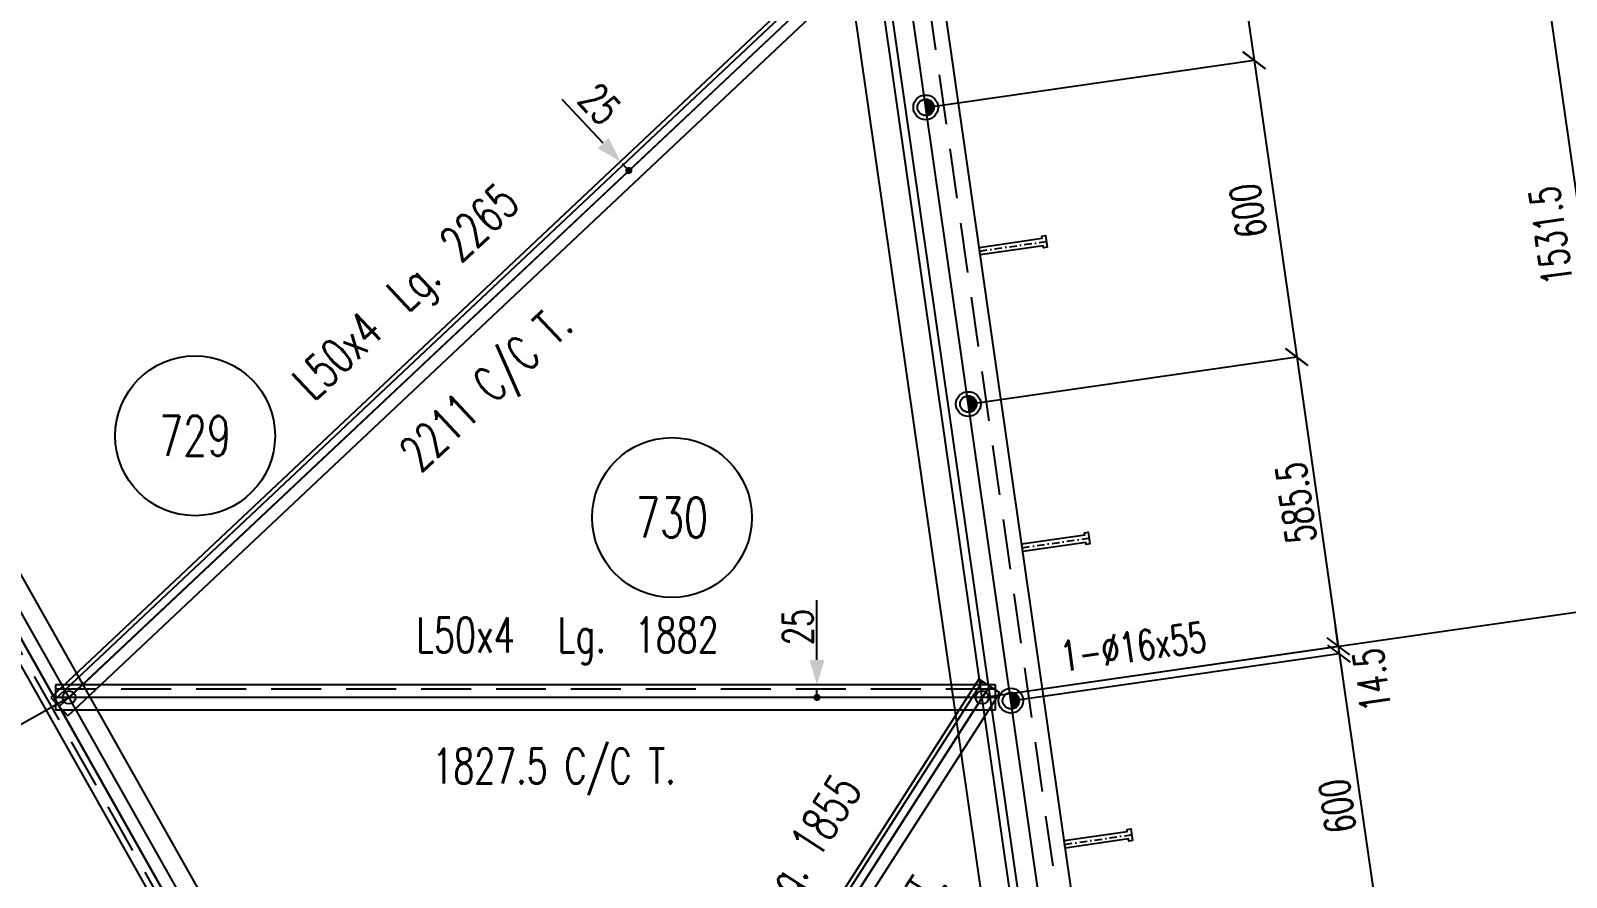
# Model space of a CAD drawing. Extents: x 144362 to 160582, y -59241 to -47761.
# Drawn here: x 150991 to 154064, y -54179 to -52484 of the extents above; entities that cross this region are included whole.
import ezdxf
from ezdxf.enums import TextEntityAlignment as Align

# ---------------------------------------------------------------- set-up
doc = ezdxf.new("R2010")
doc.units = 0
doc.header["$LTSCALE"] = 200
doc.header["$MEASUREMENT"] = 0
doc.linetypes.add('DASHDOT', pattern=[1, 0.5, -0.25, 0, -0.25])
doc.linetypes.add('DASHED', pattern=[0.75, 0.5, -0.25])
doc.layers.get('0').update_dxf_attribs({"linetype": 'CONTINUOUS'})
doc.layers.get('DEFPOINTS').update_dxf_attribs({"linetype": 'CONTINUOUS'})
for name, color, linetype in [('ASSI', 3, 'CONTINUOUS'), ('BOLLINI_1', 7, 'CONTINUOUS'), ('Echelon', 3, 'CONTINUOUS'), ('FORI', 2, 'CONTINUOUS'), ('LINEA_ANG', 2, 'CONTINUOUS'), ('LS', 7, 'CONTINUOUS'), ('MZ', 6, 'DASHDOT'), ('QT_MAL', 7, 'CONTINUOUS'), ('QT_MPR', 7, 'CONTINUOUS'), ('QT_MSP', 7, 'CONTINUOUS'), ('TRAT-Y', 7, 'DASHED')]:
    doc.layers.add(name, color=color, linetype=linetype)
doc.styles.add('QUOTE', font='ROMANS8.SHX', dxfattribs={"width": 0.7})
doc.styles.add('RQL', font='ROMANS8.SHX', dxfattribs={"width": 0.7})
doc.styles.add('RS', font='ROMANS8.shx', dxfattribs={"width": 0.7})
doc.styles.get("Standard").update_dxf_attribs({"font": 'ROMANS8.SHX', "width": 0.7})
doc.dimstyles.new('FRECCE1_20', dxfattribs={"dimtxt": 60, "dimasz": 6.6667, "dimexe": 0, "dimexo": 0, "dimgap": 1, "dimtad": 1, "dimzin": 0, "dimdsep": 46, "dimtxsty": 'RS', "dimblk1": 'QUOTP', "dimblk2": 'QUOTF', "dimsah": 1, "dimcen": 0, "dimclrd": 2, "dimclre": 2, "dimclrt": 7, "dimadec": 0, "dimazin": 0, "dimtfac": 1, "dimtix": 1, "dimtmove": 2, "dimatfit": 3, "dimldrblk": 'QUOTP', "dimfxl": 1, "dimtolj": 1, "dimtzin": 0, "dimarcsym": 0})
doc.dimstyles.new('TRATTO_20', dxfattribs={"dimscale": 0, "dimtxt": 60, "dimasz": 40, "dimexe": 0, "dimexo": 0, "dimgap": 10, "dimtad": 1, "dimrnd": 0.5, "dimdsep": 46, "dimtxsty": 'RS', "dimblk1": 'OBLIQUE', "dimblk2": 'OBLIQUE', "dimsah": 1, "dimcen": 0.09, "dimclrd": 2, "dimclre": 2, "dimclrt": 7, "dimadec": 0, "dimazin": 0, "dimtfac": 1, "dimtix": 1, "dimtmove": 2, "dimatfit": 3, "dimfxl": 1, "dimtolj": 1, "dimtzin": 0, "dimarcsym": 0})

# ---------------------------------------------------------------- blocks, each defined once
blk = doc.blocks.new('ASSE98')
blk.add_line((0, 0), (1, 0))
at = {"color": 7, "style": 'QUOTE', "width": 0.5, "flags": 1}
for tag, p in [('TI', (1.38308, 6.82731)), ('DI_S', (1.38308, 6.42178)), ('D_S', (1.38308, 6.02092)), ('E_S', (1.38308, 5.68065)), ('NFORI', (1.36454, 5.29792)), ('ALAR', (1.36349, 4.93246)), ('FAM', (1.3775, 4.54645)), ('ALA', (1.38308, 4.19257)), ('DISP2', (1.38308, 3.84971)), ('DISP1', (1.38308, 3.50686)), ('PINZAF', (1.38308, 3.164)), ('PINZAI', (1.38308, 2.82114)), ('TRP', (1.38308, 2.47829)), ('NP', (1.38308, 2.13543)), ('SV', (1.38308, 1.79257)), ('PESO', (1.38308, 1.44971)), ('QUA', (1.38308, 1.10686)), ('LUN', (1.38308, 0.764)), ('PROF', (1.38308, 0.42114)), ('POS', (1.38308, 0.07829))]:
    blk.add_attdef(tag, p, '', height=0.2, dxfattribs=at)
at = {"color": 7, "flags": 1}
for tag, p in [('LAV1', (3.07431, 6.82847)), ('LAV2', (3.07431, 6.49513)), ('LAV3', (3.07431, 6.1618)), ('LAV4', (3.07431, 5.82847)), ('LAV5', (3.07431, 5.49513)), ('LAV6', (3.07431, 5.1618)), ('LAV7', (3.07431, 4.82847)), ('LAV8', (3.07431, 4.49513)), ('LAV9', (3.07431, 4.1618)), ('LAV10', (3.07431, 3.82847))]:
    blk.add_attdef(tag, p, '', height=0.2, dxfattribs=at)
blk = doc.blocks.new('16')
blk.add_circle((0, 0), 1)
blk = doc.blocks.new('_OBLIQUE')
at = {"color": 0, "linetype": 'ByBlock'}
blk.add_line((-0.5, -0.5), (0.5, 0.5), dxfattribs=at)
blk = doc.blocks.new('*D35')
at = {"layer": 'DEFPOINTS', "color": 0, "transparency": 16777216}
for p in [(152677.5, -52302.9), (154201.6, -53631.1), (152895, -53818.6)]:
    blk.add_point(p, dxfattribs=at)
at = {"layer": 'QT_MPR', "color": 2, "lineweight": -2, "transparency": 16777216}
for p, q in [((152677.5, -52302.9), (153984.1, -52115.4)), ((153984.1, -52115.4), (154201.6, -53631.1)), ((152895, -53818.6), (154201.6, -53631.1))]:
    blk.add_line(p, q, dxfattribs=at)
at = {"layer": 'QT_MPR', "color": 2, "lineweight": -2, "transparency": 16777216, "xscale": 40, "yscale": 40, "zscale": 40}
for p, rotation in [((153984.1, -52115.4), 98.16615670567593), ((154201.6, -53631.1), 278.166156705676)]:
    blk.add_blockref('_OBLIQUE', p, dxfattribs=dict(at, rotation=rotation))
at = {"layer": 'QT_MPR', "color": 7, "transparency": 16777216, "insert": (154033.3, -52894.1), "char_height": 60, "attachment_point": 5, "rotation": 98.1662, "style": 'RS'}
blk.add_mtext('\\A1;1531.5', dxfattribs=at)
blk = doc.blocks.new('*D34')
at = {"layer": 'DEFPOINTS', "color": 0, "transparency": 16777216}
for p in [(152895, -53818.6), (154419.1, -55146.8), (153112.5, -55334.3)]:
    blk.add_point(p, dxfattribs=at)
at = {"layer": 'QT_MPR', "color": 2, "lineweight": -2, "transparency": 16777216}
for p, q in [((152895, -53818.6), (154201.6, -53631.1)), ((154201.6, -53631.1), (154419.1, -55146.8)), ((153112.5, -55334.3), (154419.1, -55146.8))]:
    blk.add_line(p, q, dxfattribs=at)
at = {"layer": 'QT_MPR', "color": 2, "lineweight": -2, "transparency": 16777216, "xscale": 40, "yscale": 40, "zscale": 40}
for p, rotation in [((154201.6, -53631.1), 98.16615670567593), ((154419.1, -55146.8), 278.166156705676)]:
    blk.add_blockref('_OBLIQUE', p, dxfattribs=dict(at, rotation=rotation))
at = {"layer": 'QT_MPR', "color": 7, "transparency": 16777216, "insert": (154262.8, -54396.6), "char_height": 60, "attachment_point": 5, "rotation": 98.1662, "style": 'RS'}
blk.add_mtext('\\A1;1531', dxfattribs=at)
blk = doc.blocks.new('*D54')
at = {"layer": 'DEFPOINTS', "color": 0, "transparency": 16777216}
for p in [(150211.9, -52302.9), (151067.4, -53818.6), (150498.7, -54139.6)]:
    blk.add_point(p, dxfattribs=at)
at = {"layer": 'QT_MPR', "color": 2, "lineweight": -2, "transparency": 16777216}
for p, q in [((150211.9, -52302.9), (149643.2, -52623.9)), ((149643.2, -52623.9), (150498.7, -54139.6)), ((151067.4, -53818.6), (150498.7, -54139.6))]:
    blk.add_line(p, q, dxfattribs=at)
at = {"layer": 'QT_MPR', "color": 2, "lineweight": -2, "transparency": 16777216, "xscale": 40, "yscale": 40, "zscale": 40}
for p, rotation in [((149643.2, -52623.9), 119.4417133094446), ((150498.7, -54139.6), 299.4417133094445)]:
    blk.add_blockref('_OBLIQUE', p, dxfattribs=dict(at, rotation=rotation))
at = {"layer": 'QT_MPR', "color": 7, "transparency": 16777216, "insert": (150088.3, -53294.2), "char_height": 60, "attachment_point": 5, "rotation": 299.4417, "style": 'RS'}
blk.add_mtext('\\A1;1740.5', dxfattribs=at)
blk = doc.blocks.new('*D60')
at = {"layer": 'DEFPOINTS', "color": 0, "transparency": 16777216}
for p in [(151067.4, -53818.6), (151922.9, -55334.3), (151354.2, -55655.3)]:
    blk.add_point(p, dxfattribs=at)
at = {"layer": 'LS', "color": 2, "lineweight": -2, "transparency": 16777216}
for p, q in [((151067.4, -53818.6), (150498.7, -54139.6)), ((150498.7, -54139.6), (151354.2, -55655.3)), ((151922.9, -55334.3), (151354.2, -55655.3))]:
    blk.add_line(p, q, dxfattribs=at)
at = {"layer": 'LS', "color": 2, "lineweight": -2, "transparency": 16777216, "xscale": 40, "yscale": 40, "zscale": 40}
for p, rotation in [((150498.7, -54139.6), 119.4417133094446), ((151354.2, -55655.3), 299.4417133094445)]:
    blk.add_blockref('_OBLIQUE', p, dxfattribs=dict(at, rotation=rotation))
at = {"layer": 'LS', "color": 7, "transparency": 16777216, "insert": (150961.3, -54877.8), "char_height": 60, "attachment_point": 5, "rotation": 299.4417, "style": 'RS'}
blk.add_mtext('\\A1;1740.5', dxfattribs=at)
blk = doc.blocks.new('QUOTP')
at = {"layer": 'ASSI', "color": 2, "const_width": 1.07}
blk.add_lwpolyline([(-0.53, 0, 1), (0.53, 0, 1)], format="xyb", close=True, dxfattribs=at)
blk = doc.blocks.new('QUOTF')
at = {"layer": 'LS', "color": 2}
blk.add_line((7.5, 0), (25.5, 0), dxfattribs=at)
blk.add_solid([(7.5, 2.25), (0, 0), (7.5, -2.25)], dxfattribs=at)
blk = doc.blocks.new('*D175')
at = {"layer": 'DEFPOINTS', "color": 0, "transparency": 16777216}
for p in [(152170.8, -52745.5), (152170.8, -52745.5), (152187.9, -52763.7)]:
    blk.add_point(p, dxfattribs=at)
at = {"layer": 'QT_MAL', "color": 2, "lineweight": -2, "transparency": 16777216}
blk.add_line((152183.4, -52758.9), (152175.4, -52750.4), dxfattribs=at)
at = {"layer": 'QT_MAL', "color": 2, "lineweight": -2, "transparency": 16777216, "xscale": 6.6667, "yscale": 6.6667, "zscale": 6.6667}
for name, p, rotation in [('QUOTF', (152170.8, -52745.5), 133.2704480049635), ('QUOTP', (152187.9, -52763.7), 313.2704480049634)]:
    blk.add_blockref(name, p, dxfattribs=dict(at, rotation=rotation))
at = {"layer": 'QT_MAL', "color": 7, "transparency": 16777216, "insert": (152129.7, -52630.6), "char_height": 60, "attachment_point": 5, "rotation": 313.2704, "style": 'RS'}
blk.add_mtext('\\A1;25', dxfattribs=at)
blk = doc.blocks.new('*D174')
at = {"layer": 'DEFPOINTS', "color": 0, "transparency": 16777216}
for p in [(152564.4, -53793.6), (152564.4, -53793.6), (152564.4, -53818.6)]:
    blk.add_point(p, dxfattribs=at)
at = {"layer": 'QT_MAL', "color": 2, "lineweight": -2, "transparency": 16777216}
blk.add_line((152564.4, -53811.9), (152564.4, -53800.3), dxfattribs=at)
at = {"layer": 'QT_MAL', "color": 2, "lineweight": -2, "transparency": 16777216, "xscale": 6.6667, "yscale": 6.6667, "zscale": 6.6667}
for name, p, rotation in [('QUOTF', (152564.4, -53793.6), 90), ('QUOTP', (152564.4, -53818.6), 270)]:
    blk.add_blockref(name, p, dxfattribs=dict(at, rotation=rotation))
at = {"layer": 'QT_MAL', "color": 7, "transparency": 16777216, "insert": (152525.9, -53677.6), "char_height": 60, "attachment_point": 5, "rotation": 90, "style": 'RS'}
blk.add_mtext('\\A1;25', dxfattribs=at)
blk = doc.blocks.new('xxx')
blk.add_circle((0, 0), 8)
at = {"color": 3, "style": 'RQL', "width": 0.7}
blk.add_attdef('POS', text='', height=4, dxfattribs=at).set_placement((0, 0), align=Align.MIDDLE)
at = {"color": 3, "style": 'RQL', "width": 0.7, "flags": 1}
blk.add_attdef('POS1', (-0.39, -5.42), '', height=2, dxfattribs=at)
at = {"style": 'RQL', "width": 0.7, "flags": 1}
blk.add_attdef('TIPO', (-0.39, -8.66), '', height=2, dxfattribs=at)
blk = doc.blocks.new('*D67')
at = {"layer": 'DEFPOINTS', "color": 0, "transparency": 16777216}
for p in [(155169.5, -49271.5), (156699.3, -49271.5), (153604, -58365.7)]:
    blk.add_point(p, dxfattribs=at)
at = {"layer": 'LS', "color": 2, "lineweight": -2, "transparency": 16777216}
for p, q in [((155169.5, -49271.5), (156699.3, -49271.5)), ((156699.3, -58365.7), (156699.3, -49271.5)), ((153604, -58365.7), (156699.3, -58365.7))]:
    blk.add_line(p, q, dxfattribs=at)
at = {"layer": 'LS', "color": 2, "lineweight": -2, "transparency": 16777216, "xscale": 40, "yscale": 40, "zscale": 40}
for p, rotation in [((156699.3, -49271.5), 90), ((156699.3, -58365.7), 270)]:
    blk.add_blockref('_OBLIQUE', p, dxfattribs=dict(at, rotation=rotation))
at = {"layer": 'LS', "color": 7, "transparency": 16777216, "insert": (156659.3, -53818.6), "char_height": 60, "attachment_point": 5, "rotation": 90, "style": 'RS'}
blk.add_mtext('\\A1;9000', dxfattribs=at)
blk = doc.blocks.new('bull')
at = {"style": 'RS', "width": 0.7, "flags": 1}
for tag, p in [('NN', (-12.25, 0)), ('DIAMETRO', (0, -4.86)), ('SERRAGGIO', (0, -9.71)), ('LUNGHEZZA', (0, -14.57)), ('NB', (0, -19.43)), ('TIPO', (0, -24.12)), ('EL', (-0.14, -29))]:
    blk.add_attdef(tag, p, '', height=3, dxfattribs=at)
at = {"style": 'RS', "width": 0.7}
blk.add_attdef('BULLONE', (0, 0), '', height=3, dxfattribs=at)
blk = doc.blocks.new('P20')
at = {"color": 0}
for p, q in [((0, 0.98), (0.02, 1)), ((0, 0.94), (0.06, 1)), ((1, -0.01), (0, 0.99)), ((0, 0.89), (0.1, 0.99)), ((0, 0.85), (0.14, 0.99)), ((0, 0.8), (0.18, 0.98)), ((0, 0.76), (0.22, 0.98)), ((0, 0.71), (0.25, 0.97)), ((0, 0.67), (0.29, 0.96)), ((1, -0.05), (0, 0.95)), ((0, 0.62), (0.32, 0.95)), ((0, 0.58), (0.36, 0.93)), ((0, 0.53), (0.39, 0.92)), ((0, 0.49), (0.42, 0.91)), ((1, -0.09), (0, 0.9)), ((0, 0.44), (0.45, 0.89)), ((0, 0.4), (0.48, 0.88)), ((0.99, -0.13), (0, 0.86)), ((0, 0.35), (0.51, 0.86)), ((0, 0.31), (0.54, 0.84)), ((0, 0.26), (0.56, 0.83)), ((0.99, -0.17), (0, 0.81)), ((0, 0.22), (0.59, 0.81)), ((0, 0.17), (0.61, 0.79)), ((0.98, -0.21), (0, 0.77)), ((0, 0.13), (0.64, 0.77)), ((0, 0.08), (0.66, 0.75)), ((0, 0.04), (0.69, 0.73)), ((0.97, -0.25), (0, 0.72)), ((0, -0.01), (0.71, 0.7)), ((0.96, -0.28), (0, 0.68)), ((0, -0.05), (0.73, 0.68)), ((0, -0.1), (0.75, 0.66)), ((0.95, -0.32), (0, 0.63)), ((0, -0.14), (0.77, 0.63)), ((0, -0.19), (0.79, 0.61)), ((0.94, -0.35), (0, 0.59)), ((0, -0.23), (0.81, 0.58)), ((0, -0.28), (0.83, 0.56)), ((0.92, -0.38), (0, 0.54)), ((0, -0.32), (0.85, 0.53)), ((0.91, -0.41), (0, 0.5)), ((0, -0.36), (0.87, 0.5)), ((0, -0.41), (0.88, 0.47)), ((0.9, -0.44), (0, 0.45)), ((0, -0.45), (0.9, 0.44)), ((0.88, -0.47), (0, 0.41)), ((0, -0.5), (0.91, 0.41)), ((0, -0.54), (0.92, 0.38)), ((0.87, -0.5), (0, 0.36)), ((0, -0.59), (0.94, 0.35)), ((0.85, -0.53), (0, 0.32)), ((0, -0.63), (0.95, 0.31)), ((0, -0.68), (0.96, 0.28)), ((0.83, -0.56), (0, 0.27)), ((0, -0.72), (0.97, 0.25)), ((0.81, -0.58), (0, 0.23)), ((0, -0.77), (0.98, 0.21)), ((0.79, -0.61), (0, 0.18)), ((0, -0.81), (0.99, 0.17)), ((0.77, -0.63), (0, 0.14)), ((0, -0.86), (0.99, 0.13)), ((0.75, -0.66), (0, 0.09)), ((0, -0.9), (1, 0.09)), ((0.73, -0.68), (0, 0.05)), ((0, -0.95), (1, 0.05)), ((0.71, -0.7), (0, 0.01)), ((0, -0.99), (1, 0.01)), ((1, 0.04), (0.04, 1)), ((1, 0.09), (0.09, 1)), ((0.99, 0.14), (0.14, 0.99)), ((0.98, 0.19), (0.19, 0.98)), ((0.97, 0.25), (0.25, 0.97)), ((0.95, 0.31), (0.31, 0.95)), ((0.92, 0.38), (0.38, 0.92)), ((0.88, 0.47), (0.47, 0.88)), ((0.81, 0.59), (0.59, 0.81)), ((0.69, -0.73), (0, -0.04)), ((0.66, -0.75), (0, -0.08)), ((0.64, -0.77), (0, -0.13)), ((0.61, -0.79), (0, -0.17)), ((0.59, -0.81), (0, -0.22)), ((0.56, -0.83), (0, -0.26)), ((0.54, -0.84), (0, -0.31)), ((0.51, -0.86), (0, -0.35)), ((0.48, -0.88), (0, -0.4)), ((0.45, -0.89), (0, -0.44)), ((0.42, -0.91), (0, -0.49)), ((0.39, -0.92), (0, -0.53)), ((0.36, -0.93), (0, -0.58)), ((0.32, -0.95), (0, -0.62)), ((0.29, -0.96), (0, -0.67)), ((0.25, -0.97), (0, -0.71)), ((0.22, -0.98), (0, -0.76)), ((0.18, -0.98), (0, -0.8)), ((0.14, -0.99), (0, -0.85)), ((0.1, -0.99), (0, -0.89)), ((0.04, -1), (1, -0.04)), ((0.09, -1), (1, -0.09)), ((0.14, -0.99), (0.99, -0.14)), ((0.19, -0.98), (0.98, -0.19)), ((0.25, -0.97), (0.97, -0.25)), ((0.31, -0.95), (0.95, -0.31)), ((0.38, -0.92), (0.92, -0.38)), ((0.47, -0.88), (0.88, -0.47)), ((0.59, -0.81), (0.81, -0.59))]:
    blk.add_line(p, q, dxfattribs=at)
for radius in [1.5, 1]:
    blk.add_circle((0, 0), radius)
blk = doc.blocks.new('A$C6E393FD9')
at = {"layer": 'Echelon'}
blk.add_lwpolyline([(2.5, 0), (0, 19.8), (168.6, 41.4), (167.9, 47.2), (177.8, 48.5), (181.8, 17.1), (171.9, 15.8), (171.2, 21.6), (2.5, 0)], close=True, dxfattribs=at)
at = {"layer": 'MZ', "ltscale": 0.2}
blk.add_line((1.3, 9.9), (179.8, 32.8), dxfattribs=at)
blk = doc.blocks.new('*D143')
at = {"layer": 'DEFPOINTS', "color": 0, "transparency": 16777216}
for p in [(152677.5, -52302.9), (153439.3, -52543), (152782, -52637.3)]:
    blk.add_point(p, dxfattribs=at)
at = {"layer": 'QT_MSP', "color": 2, "lineweight": -2, "transparency": 16777216}
for p, q in [((152677.5, -52302.9), (153390.2, -52200.6)), ((153390.2, -52200.6), (153439.3, -52543)), ((152782, -52637.3), (153439.3, -52543))]:
    blk.add_line(p, q, dxfattribs=at)
at = {"layer": 'QT_MSP', "color": 2, "lineweight": -2, "transparency": 16777216, "xscale": 40, "yscale": 40, "zscale": 40}
for p, rotation in [((153390.2, -52200.6), 98.16615670567593), ((153439.3, -52543), 278.166156705676)]:
    blk.add_blockref('_OBLIQUE', p, dxfattribs=dict(at, rotation=rotation))
at = {"layer": 'QT_MSP', "color": 7, "transparency": 16777216, "insert": (153374.6, -52376.1), "char_height": 60, "attachment_point": 5, "rotation": 98.1662, "style": 'RS'}
blk.add_mtext('\\A1;346', dxfattribs=at)
blk = doc.blocks.new('*D142')
at = {"layer": 'DEFPOINTS', "color": 0, "transparency": 16777216}
for p in [(152782, -52637.3), (153524.5, -53136.9), (152867.3, -53231.2)]:
    blk.add_point(p, dxfattribs=at)
at = {"layer": 'QT_MSP', "color": 2, "lineweight": -2, "transparency": 16777216}
for p, q in [((152782, -52637.3), (153439.3, -52543)), ((153439.3, -52543), (153524.5, -53136.9)), ((152867.3, -53231.2), (153524.5, -53136.9))]:
    blk.add_line(p, q, dxfattribs=at)
at = {"layer": 'QT_MSP', "color": 2, "lineweight": -2, "transparency": 16777216, "xscale": 40, "yscale": 40, "zscale": 40}
for p, rotation in [((153439.3, -52543), 98.16615670567593), ((153524.5, -53136.9), 278.166156705676)]:
    blk.add_blockref('_OBLIQUE', p, dxfattribs=dict(at, rotation=rotation))
at = {"layer": 'QT_MSP', "color": 7, "transparency": 16777216, "insert": (153427.1, -52844.2), "char_height": 60, "attachment_point": 5, "rotation": 98.1662, "style": 'RS'}
blk.add_mtext('\\A1;600', dxfattribs=at)
blk = doc.blocks.new('*D141')
at = {"layer": 'DEFPOINTS', "color": 0, "transparency": 16777216}
for p in [(152867.3, -53231.2), (153607.7, -53716.3), (152895, -53818.6)]:
    blk.add_point(p, dxfattribs=at)
at = {"layer": 'QT_MSP', "color": 2, "lineweight": -2, "transparency": 16777216}
for p, q in [((152867.3, -53231.2), (153524.5, -53136.9)), ((153524.5, -53136.9), (153607.7, -53716.3)), ((152895, -53818.6), (153607.7, -53716.3))]:
    blk.add_line(p, q, dxfattribs=at)
at = {"layer": 'QT_MSP', "color": 2, "lineweight": -2, "transparency": 16777216, "xscale": 40, "yscale": 40, "zscale": 40}
for p, rotation in [((153524.5, -53136.9), 98.16615670567593), ((153607.7, -53716.3), 278.166156705676)]:
    blk.add_blockref('_OBLIQUE', p, dxfattribs=dict(at, rotation=rotation))
at = {"layer": 'QT_MSP', "color": 7, "transparency": 16777216, "insert": (153523.3, -53428.9), "char_height": 60, "attachment_point": 5, "rotation": 98.1662, "style": 'RS'}
blk.add_mtext('\\A1;585.5', dxfattribs=at)
blk = doc.blocks.new('*D147')
at = {"layer": 'DEFPOINTS', "color": 0, "transparency": 16777216}
for p in [(153609.8, -53730.8), (152895, -53818.6), (152952.5, -53825.2)]:
    blk.add_point(p, dxfattribs=at)
at = {"layer": 'QT_MSP', "color": 2, "lineweight": -2, "transparency": 16777216}
for p, q in [((153607.7, -53716.3), (153602, -53676.7)), ((152895, -53818.6), (153607.7, -53716.3)), ((153607.7, -53716.3), (153609.8, -53730.8)), ((152952.5, -53825.2), (153609.8, -53730.8)), ((153609.8, -53730.8), (153615.4, -53770.4))]:
    blk.add_line(p, q, dxfattribs=at)
at = {"layer": 'QT_MSP', "color": 2, "lineweight": -2, "transparency": 16777216, "xscale": 40, "yscale": 40, "zscale": 40}
for p, rotation in [((153607.7, -53716.3), 278.166156705676), ((153609.8, -53730.8), 98.16615670567593)]:
    blk.add_blockref('_OBLIQUE', p, dxfattribs=dict(at, rotation=rotation))
at = {"layer": 'QT_MSP', "color": 7, "transparency": 16777216, "insert": (153675.1, -53783.5), "char_height": 60, "attachment_point": 5, "rotation": 98.1662, "style": 'RS'}
blk.add_mtext('\\A1;14.5', dxfattribs=at)
blk = doc.blocks.new('*D146')
at = {"layer": 'DEFPOINTS', "color": 0, "transparency": 16777216}
for p in [(152952.5, -53825.2), (153695, -54324.8), (153037.7, -54419.1)]:
    blk.add_point(p, dxfattribs=at)
at = {"layer": 'QT_MSP', "color": 2, "lineweight": -2, "transparency": 16777216}
for p, q in [((152952.5, -53825.2), (153609.8, -53730.8)), ((153609.8, -53730.8), (153695, -54324.8)), ((153037.7, -54419.1), (153695, -54324.8))]:
    blk.add_line(p, q, dxfattribs=at)
at = {"layer": 'QT_MSP', "color": 2, "lineweight": -2, "transparency": 16777216, "xscale": 40, "yscale": 40, "zscale": 40}
for p, rotation in [((153609.8, -53730.8), 98.16615670567593), ((153695, -54324.8), 278.166156705676)]:
    blk.add_blockref('_OBLIQUE', p, dxfattribs=dict(at, rotation=rotation))
at = {"layer": 'QT_MSP', "color": 7, "transparency": 16777216, "insert": (153606, -54036.3), "char_height": 60, "attachment_point": 5, "rotation": 98.1662, "style": 'RS'}
blk.add_mtext('\\A1;600', dxfattribs=at)

msp = doc.modelspace()

# ---------------------------------------------------------------- linework, layer by layer
at = {"layer": 'LINEA_ANG'}
for p, q in [((153620.373, -58014.783), (152284.731, -48707.126)), ((152106.556, -48732.694), (153442.198, -58040.351)), ((153405.58, -57885.866), (148570.321, -49319.253)), ((148479.656, -49341.72), (153383.73, -58030.252)), ((152679.997, -52266.203), (151030.791, -53818.731)), ((152685.824, -52272.392), (151036.617, -53824.92)), ((151065.063, -53855.137), (152714.269, -52302.609)), ((152888.506, -53782.376), (151887.077, -55343.838)), ((152930.594, -53809.368), (152888.506, -53782.376)), ((152921.974, -53793.599), (151039.974, -53793.599)), ((151039.974, -53793.599), (151039.974, -53843.599)), ((151894.232, -55348.427), (152895.661, -53786.964)), ((151929.165, -55370.831), (152930.594, -53809.368)), ((152921.974, -53843.599), (152921.974, -53793.599)), ((151030.791, -53818.731), (151065.063, -53855.137)), ((151039.974, -53843.599), (152921.974, -53843.599))]:
    msp.add_line(p, q, dxfattribs=at)
at = {"layer": 'LS', "color": 6}
for p, q in [((153564.453, -58371.341), (152179.827, -48722.331)), ((153686.765, -58942.092), (152219.421, -48716.649)), ((153329.974, -56849.973), (152230.016, -49184.725)), ((153604.048, -58365.66), (148471.048, -49271.539)), ((152778.403, -56849.973), (149356.403, -50787.226)), ((151067.403, -53818.599), (152677.474, -52302.913)), ((152894.974, -53818.599), (151067.403, -53818.599)), ((151922.903, -55334.286), (152894.974, -53818.599))]:
    msp.add_line(p, q, dxfattribs=at)
at = {"layer": 'TRAT-Y'}
for p, q in [((152255.035, -48711.388), (153590.677, -58019.044)), ((148490.977, -49335.33), (153395.051, -58023.862)), ((152921.974, -53802.099), (151039.974, -53802.099))]:
    msp.add_line(p, q, dxfattribs=at)

# ---------------------------------------------------------------- block references
at = {"layer": 'ASSI'}
for p, xscale, rotation in [((153620.373, -58014.783), 9403, 98.16615670567597), ((148503.169, -49328.449), 9977, 299.4417133094445)]:
    msp.add_blockref('ASSE98', p, dxfattribs=dict(at, xscale=xscale, rotation=rotation))
ref = msp.add_blockref('ASSE98', (152697.133, -52284.406), dxfattribs=dict(at, xscale=2265, zscale=2265, rotation=223.2704480049635))
ref.add_attrib('PROF', 'L50x4', (151556.63, -53227.545), dxfattribs={"layer": '0', "color": 2, "height": 70, "rotation": 43.270448, "style": 'QUOTE', "width": 0.7})
ref.add_attrib('LUN', '2265', (151851.148, -52950.291), dxfattribs={"layer": '0', "color": 2, "height": 70, "rotation": 43.270448, "style": 'QUOTE', "width": 0.7})
ref.add_attrib('PESO', '2211 C/C T.', (151770.706, -53370.157), dxfattribs={"layer": '0', "color": 2, "height": 70, "rotation": 43.270448, "style": 'QUOTE', "width": 0.7})
ref.add_attrib('SV', 'Lg.', (151745.158, -53050.068), dxfattribs={"layer": '0', "color": 2, "height": 70, "rotation": 43.270448, "style": 'QUOTE', "width": 0.7})
ref = msp.add_blockref('ASSE98', (152921.974, -53818.599), dxfattribs=dict(at, xscale=1882, zscale=1882, rotation=180))
ref.add_attrib('PROF', 'L50x4', (151762.232, -53728.534), dxfattribs={"layer": '0', "color": 2, "height": 70, "style": 'QUOTE', "width": 0.7})
ref.add_attrib('LUN', '1882', (152199.69, -53728.534), dxfattribs={"layer": '0', "color": 2, "height": 70, "style": 'QUOTE', "width": 0.7})
ref.add_attrib('PESO', '1827.5 C/C T.', (151794.472, -53991.11), dxfattribs={"layer": '0', "color": 2, "height": 70, "style": 'QUOTE', "width": 0.7})
ref.add_attrib('SV', 'Lg.', (152045.557, -53728.534), dxfattribs={"layer": '0', "color": 2, "height": 70, "style": 'QUOTE', "width": 0.7})
ref = msp.add_blockref('ASSE98', (152909.55, -53795.872), dxfattribs=dict(at, xscale=1855, zscale=1855, rotation=237.3263189597934))
ref.add_attrib('PROF', 'L50x4', (152347.497, -54486.002), dxfattribs={"layer": '0', "color": 2, "height": 70, "rotation": 57.326319, "style": 'QUOTE', "width": 0.7})
ref.add_attrib('LUN', '1855', (152566.263, -54144.894), dxfattribs={"layer": '0', "color": 2, "height": 70, "rotation": 57.326319, "style": 'QUOTE', "width": 0.7})
ref.add_attrib('PESO', '1800.5 C/C T.', (152565.637, -54601.532), dxfattribs={"layer": '0', "color": 2, "height": 70, "rotation": 57.326319, "style": 'QUOTE', "width": 0.7})
ref.add_attrib('SV', 'Lg.', (152497.614, -54251.934), dxfattribs={"layer": '0', "color": 2, "height": 70, "rotation": 57.326319, "style": 'QUOTE', "width": 0.7})
at = {"layer": 'BOLLINI_1', "xscale": 20, "yscale": 20, "zscale": 20}
for p, values in [((151319.615, -53294.787), {'POS': '729'}), ((152274.217, -53458.48), {'POS': '730'})]:
    msp.add_blockref('xxx', p, dxfattribs=at).add_auto_attribs(values)
at = {"layer": 'FORI', "xscale": 16.5, "yscale": 16.5, "zscale": 16.5, "rotation": 7.543052222774039}
for p in [(152782.035, -52637.322), (152867.262, -53231.238), (152952.488, -53825.154)]:
    msp.add_blockref('P20', p, dxfattribs=at)
at = {"layer": 'FORI', "xscale": 13, "yscale": 13, "zscale": 13}
for p in [(151067.403, -53818.599), (152894.974, -53818.599)]:
    msp.add_blockref('16', p, dxfattribs=at)
at = {"layer": 'LS', "color": 6, "xscale": 0.7500000000000002, "yscale": 0.7500000000000002, "zscale": 0.7500000000000002, "rotation": 0.8689474030065111}
for p in [(152889.139, -52932.358), (152974.366, -53526.274), (153059.593, -54120.19)]:
    msp.add_blockref('A$C6E393FD9', p, dxfattribs=at)
at = {"layer": 'LS', "color": 7, "xscale": 20, "yscale": 20, "zscale": 20, "rotation": 8.166156705675627}
msp.add_blockref('bull', (153056.457, -53767.507), dxfattribs=at).add_auto_attribs({'BULLONE': '1-%%c16x55                '})

# ---------------------------------------------------------------- dimensions: what is measured, and where the dimension line sits
at = {"layer": 'LS', "color": 6}
for base, p1, p2, angle, text, picture, middle in [((156699.292, -49271.539), (153604.048, -58365.66), (155169.507, -49271.539), 90, '9000', '*D67', (156659.292, -53818.599)), ((151354.234, -55655.26), (151067.403, -53818.599), (151922.903, -55334.286), 299.441713, '1740.5', '*D60', (150961.318, -54877.756))]:
    dim = msp.add_linear_dim(base=base, p1=p1, p2=p2, angle=angle, text=text, dimstyle='TRATTO_20', override={"dimscale": 1}, dxfattribs=at)
    dim.commit()
    dim.dimension.update_dxf_attribs({"geometry": picture, "text_midpoint": middle})
at = {"layer": 'QT_MAL'}
for base, p1, p2, angle, picture, middle in [((152170.806, -52745.545), (152187.942, -52763.748), (152170.806, -52745.545), 313.270448, '*D175', (152129.725, -52630.566)), ((152564.379, -53793.599), (152564.379, -53818.599), (152564.379, -53793.599), 90, '*D174', (152525.9, -53677.627))]:
    dim = msp.add_linear_dim(base=base, p1=p1, p2=p2, angle=angle, text='25', dimstyle='FRECCE1_20', dxfattribs=at)
    dim.commit()
    dim.dimension.update_dxf_attribs({"geometry": picture, "text_midpoint": middle, "dimtype": 160})
at = {"layer": 'QT_MPR'}
for base, p1, p2, angle, text, picture, middle in [((154201.59, -53631.101), (152677.474, -52302.913), (152894.974, -53818.599), 98.166157, '1531.5', '*D35', (154033.279, -52894.064)), ((150498.734, -54139.574), (150211.903, -52302.913), (151067.403, -53818.599), 299.441713, '1740.5', '*D54', (150088.279, -53294.219)), ((154419.09, -55146.788), (152894.974, -53818.599), (153112.474, -55334.286), 98.166157, '1531', '*D34', (154262.825, -54396.574))]:
    dim = msp.add_linear_dim(base=base, p1=p1, p2=p2, angle=angle, text=text, dimstyle='TRATTO_20', override={"dimscale": 1}, dxfattribs=at)
    dim.commit()
    dim.dimension.update_dxf_attribs({"geometry": picture, "text_midpoint": middle, "dimtype": 160})
at = {"layer": 'QT_MSP'}
for base, p1, p2, text, picture, middle in [((153439.302, -52543.004), (152677.474, -52302.913), (152782.035, -52637.322), '346', '*D143', (153374.637, -52376.105)), ((153524.529, -53136.921), (152782.035, -52637.322), (152867.262, -53231.238), '600', '*D142', (153427.141, -52844.191)), ((153607.673, -53716.328), (152867.262, -53231.238), (152894.974, -53818.599), '585.5', '*D141', (153523.272, -53428.911)), ((153609.755, -53730.837), (152894.974, -53818.599), (152952.488, -53825.154), '14.5', '*D147', (153675.117, -53783.547)), ((153694.982, -54324.753), (152952.488, -53825.154), (153037.715, -54419.07), '600', '*D146', (153606.011, -54036.26))]:
    dim = msp.add_linear_dim(base=base, p1=p1, p2=p2, angle=98.166157, text=text, dimstyle='TRATTO_20', override={"dimscale": 1}, dxfattribs=at)
    dim.commit()
    dim.dimension.update_dxf_attribs({"geometry": picture, "text_midpoint": middle, "dimtype": 160})

doc.saveas('drawing.dxf')
